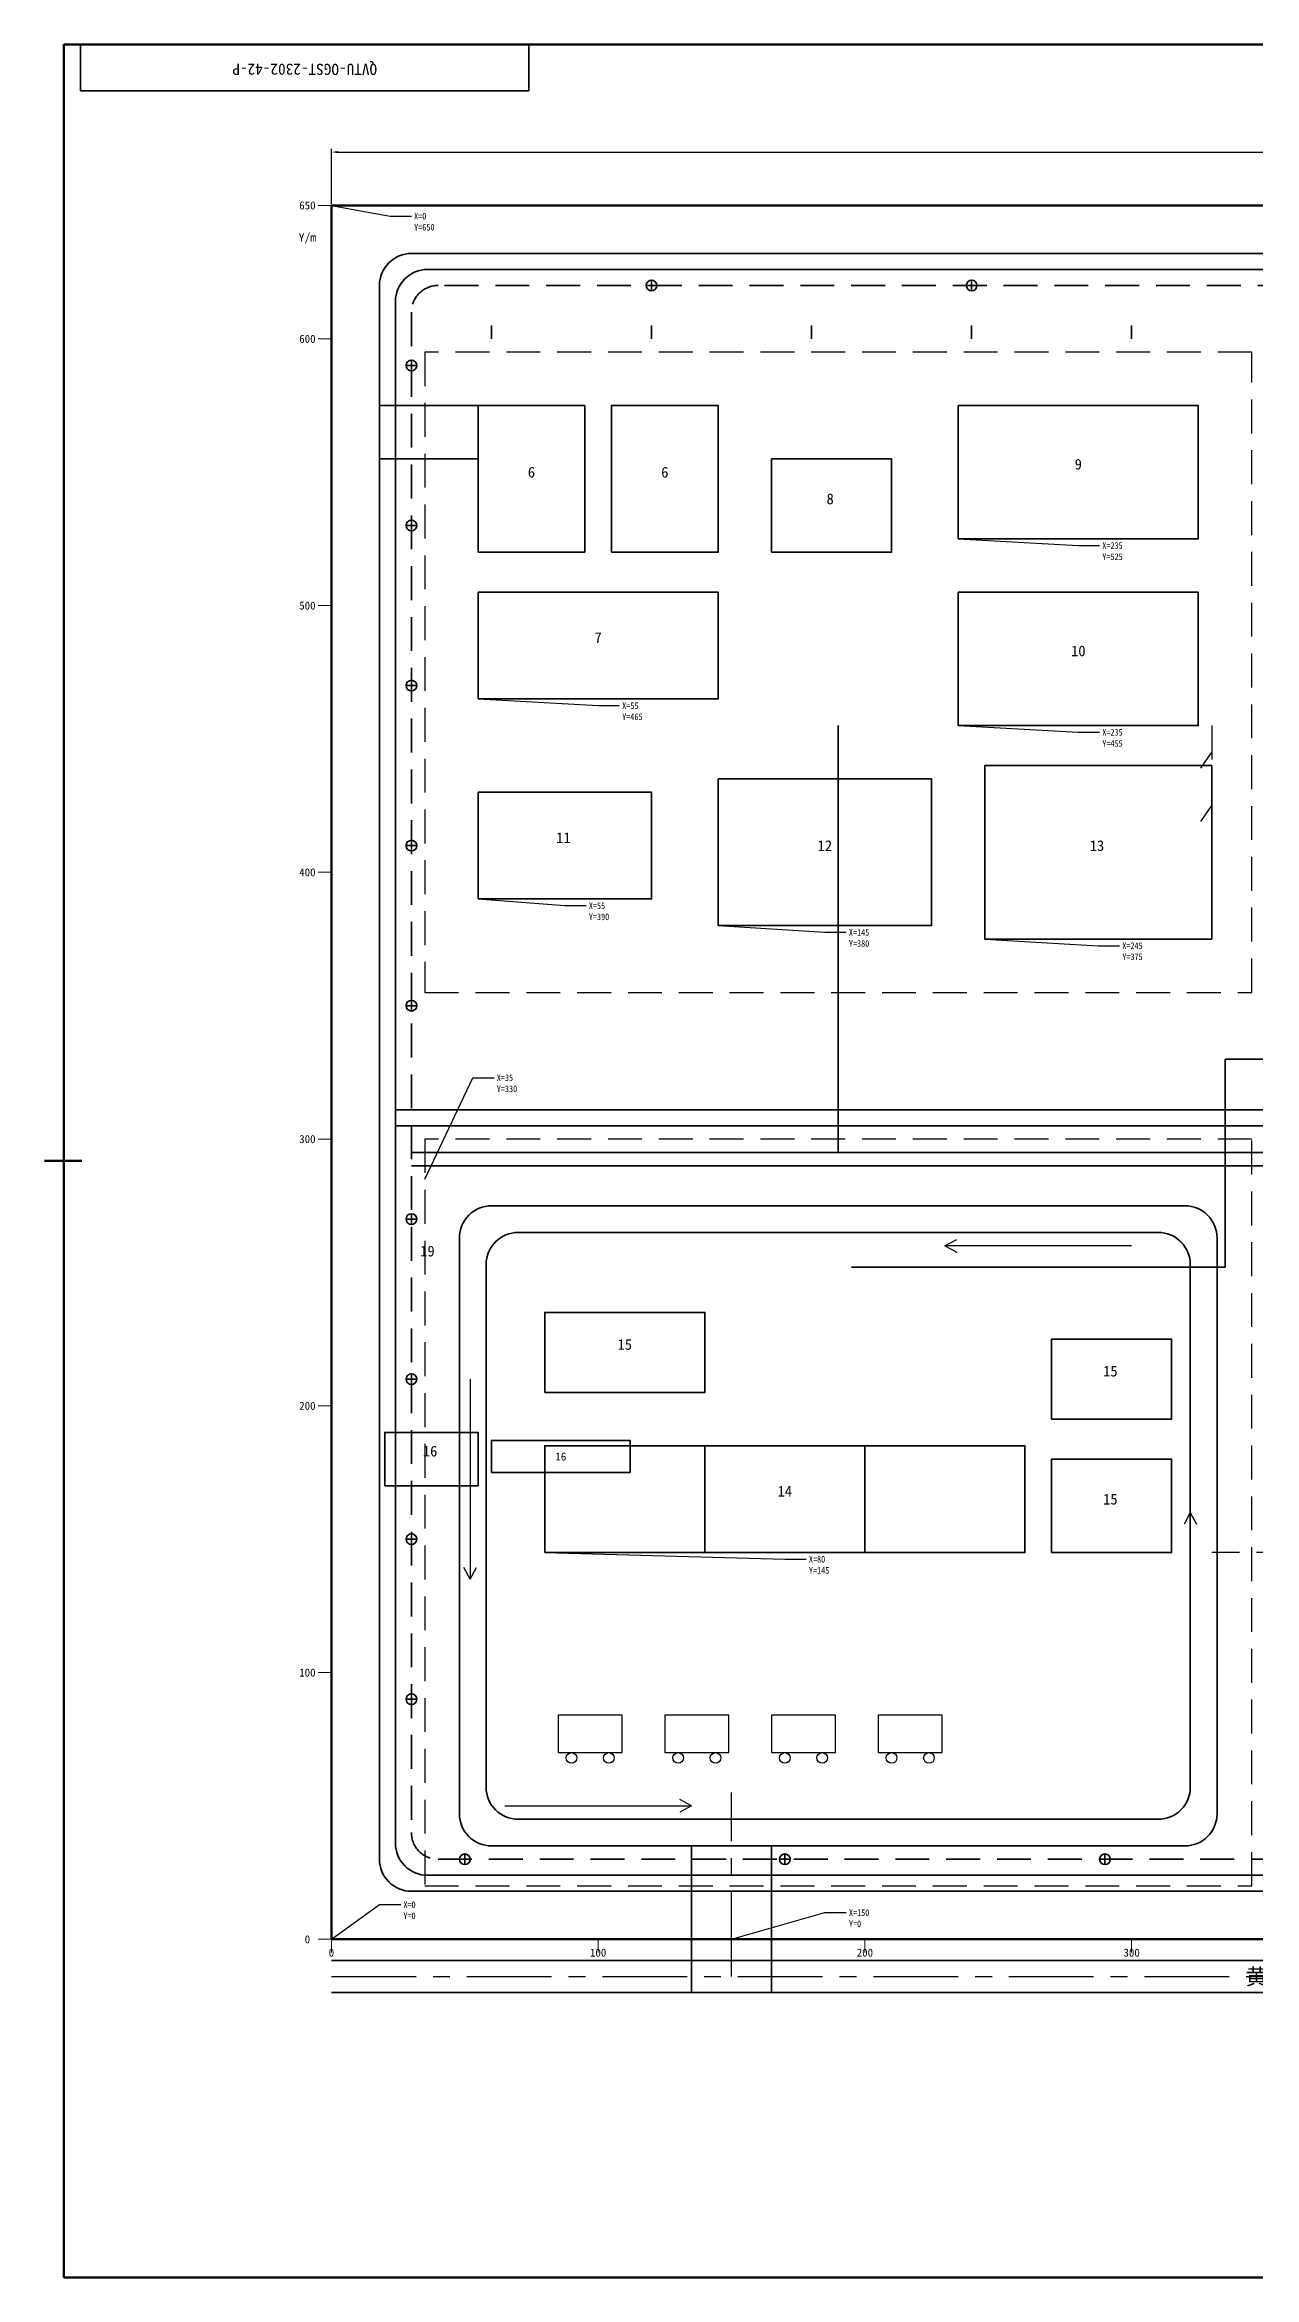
# Model space of a CAD drawing. Header units: millimetres. Extents: x -108 to 1121, y -88 to 762.
# Drawn here: x -108 to 346, y -82 to 755 of the extents above; entities that cross this region are included whole.
import ezdxf
from ezdxf import colors
from ezdxf.entities.mleader import LeaderData, LeaderLine
from ezdxf.enums import TextEntityAlignment as Align
from ezdxf.math import Vec2, Vec3

# ---------------------------------------------------------------- set-up
doc = ezdxf.new("R2010")
doc.units = ezdxf.units.MM
doc.linetypes.add('CENTER', pattern=[50.8, 31.75, -6.35, 6.35, -6.35])
doc.linetypes.add('DASHED', pattern=[19.05, 12.7, -6.35])
for name, color, linetype, lineweight in [('01-用地红线', 7, 'Continuous', 70), ('02-围墙', 7, 'Continuous', 50), ('03-道路', 7, 'Continuous', 35), ('06-建构筑物', 7, 'Continuous', 35), ('07-管带', 7, 'Continuous', 35), ('08-消防管网', 7, 'DASHED', 35), ('09-排水沟', 7, 'DASHED', 25), ('10-文字', 7, 'Continuous', 25), ('11-尺寸', 7, 'Continuous', 25), ('12-箭头', 7, 'Continuous', 25), ('13-中心线', 7, 'CENTER', 25), ('13-图框', 7, 'Continuous', 50), ('14-分区界线', 7, 'DASHED', 25), ('15-消防设施', 7, 'Continuous', 35), ('17-车辆', 7, 'Continuous', 25), ('20-坐标标注', 7, 'Continuous', 18)]:
    doc.layers.add(name, color=color, linetype=linetype, lineweight=lineweight)
doc.styles.add('QVTU-宋体', font='', dxfattribs={"width": 0.9})
doc.styles.get("Standard").update_dxf_attribs({"font": ''})
doc.styles.get('QVTU-宋体').set_extended_font_data('SimSun')
doc.styles.get('Standard').set_extended_font_data('SimSun')
doc.dimstyles.new('ISO-25', dxfattribs={"dimtxt": 2.5, "dimasz": 2.5, "dimexe": 1.25, "dimexo": 0.625, "dimtad": 1, "dimtxsty": 'Standard', "dimcen": 2.5, "dimadec": 0, "dimazin": 0, "dimtfac": 1, "dimtmove": 0, "dimatfit": 3, "dimfxl": 1, "dimarcsym": 0})

# ---------------------------------------------------------------- blocks, each defined once
blk = doc.blocks.new('*D1')
at = {"layer": '11-尺寸', "color": 0, "lineweight": -2, "transparency": 16777216}
for p, q in [((0, 695.62), (0, 716.25)), ((2.5, 715), (797.5, 715)), ((800, 695.62), (800, 716.25))]:
    blk.add_line(p, q, dxfattribs=at)
at = {"layer": '11-尺寸', "color": 0, "transparency": 16777216}
for points in [[(2.5, 715.42), (2.5, 714.58), (0, 715)], [(797.5, 715.42), (797.5, 714.58), (800, 715)]]:
    blk.add_solid(points, dxfattribs=at)
at = {"layer": 'Defpoints', "color": 0, "transparency": 16777216}
for p in [(800, 715), (0, 695), (800, 695)]:
    blk.add_point(p, dxfattribs=at)
at = {"layer": '11-尺寸', "color": 0, "transparency": 16777216, "insert": (400, 716.88), "char_height": 2.5, "attachment_point": 5}
blk.add_mtext('800', dxfattribs=at)
blk = doc.blocks.new('_None')

msp = doc.modelspace()

# ---------------------------------------------------------------- linework, layer by layer
at = {"layer": '01-用地红线'}
msp.add_lwpolyline([(0, 45), (800, 45), (800, 695), (0, 695)], close=True, dxfattribs=at)
at = {"layer": '02-围墙'}
for p, q in [((800, 695), (0, 695)), ((0, 695), (0, 610)), ((0, 595), (0, 540)), ((0, 520), (0, 45)), ((0, 45), (800, 45))]:
    msp.add_line(p, q, dxfattribs=at)
at = {"layer": '03-道路'}
for p, q in [((24, 356), (776, 356)), ((24, 350), (776, 350)), ((135, 25), (135, 80)), ((165, 25), (165, 80)), ((0, 37), (800, 37)), ((0, 25), (800, 25))]:
    msp.add_line(p, q, dxfattribs=at)
for points in [[(18, 75, 0.4142136), (30, 63), (770, 63, 0.4142136), (782, 75), (782, 665, 0.4142136), (770, 677), (30, 677, 0.4142136), (18, 665)], [(24, 81, 0.4142136), (36, 69), (764, 69, 0.4142136), (776, 81), (776, 659, 0.4142136), (764, 671), (36, 671, 0.4142136), (24, 659)], [(48, 92, 0.4142136), (60, 80), (320, 80, 0.4142136), (332, 92), (332, 308, 0.4142136), (320, 320), (60, 320, 0.4142136), (48, 308)], [(58, 102, 0.4142136), (70, 90), (310, 90, 0.4142136), (322, 102), (322, 298, 0.4142136), (310, 310), (70, 310, 0.4142136), (58, 298)]]:
    msp.add_lwpolyline(points, format="xyb", close=True, dxfattribs=at)
at = {"layer": '06-建构筑物'}
for p, q in [((140, 190), (140, 230)), ((200, 190), (200, 230))]:
    msp.add_line(p, q, dxfattribs=at)
for points in [[(18, 600), (55, 600), (55, 620), (18, 620)], [(55, 565), (95, 565), (95, 620), (55, 620)], [(105, 565), (145, 565), (145, 620), (105, 620)], [(235, 570), (325, 570), (325, 620), (235, 620)], [(165, 565), (210, 565), (210, 600), (165, 600)], [(55, 510), (145, 510), (145, 550), (55, 550)], [(235, 500), (325, 500), (325, 550), (235, 550)], [(145, 425), (225, 425), (225, 480), (145, 480)], [(245, 420), (330, 420), (330, 485), (245, 485)], [(55, 435), (120, 435), (120, 475), (55, 475)], [(80, 250), (140, 250), (140, 280), (80, 280)], [(270, 240), (315, 240), (315, 270), (270, 270)], [(20, 215), (55, 215), (55, 235), (20, 235)], [(60, 220), (112, 220), (112, 232), (60, 232)], [(80, 190), (260, 190), (260, 230), (80, 230)], [(270, 190), (315, 190), (315, 225), (270, 225)]]:
    msp.add_lwpolyline(points, close=True, dxfattribs=at)
at = {"layer": '07-管带'}
for p, q in [((60, 645), (60, 650)), ((120, 645), (120, 650)), ((180, 645), (180, 650)), ((240, 645), (240, 650)), ((300, 645), (300, 650)), ((190, 340), (190, 500)), ((335, 297), (335, 375)), ((335, 375), (430, 375)), ((30, 340), (760, 340)), ((30, 335), (760, 335)), ((195, 297), (335, 297))]:
    msp.add_line(p, q, dxfattribs=at)
at = {"layer": '08-消防管网'}
msp.add_line((40, 350), (760, 350), dxfattribs=at)
msp.add_lwpolyline([(30, 85, 0.4142136), (40, 75), (760, 75, 0.4142136), (770, 85), (770, 655, 0.4142136), (760, 665), (40, 665, 0.4142136), (30, 655)], format="xyb", close=True, dxfattribs=at)
at = {"layer": '09-排水沟'}
for p, q in [((330, 500), (330, 450)), ((550, 190), (330, 190))]:
    msp.add_line(p, q, dxfattribs=at)
at = {"layer": '09-排水沟', "lineweight": 25}
for p, q in [((326, 484), (330, 490)), ((326, 464), (330, 470))]:
    msp.add_line(p, q, dxfattribs=at)
at = {"layer": '10-文字'}
for p, q in [((-100.372, 755.276), (-100.372, -81.724)), ((1108.628, 755.276), (-100.372, 755.276))]:
    msp.add_line(p, q, dxfattribs=at)
at = {"layer": '12-箭头'}
for p, q in [((230, 305), (234.408, 307.36)), ((300, 305), (230, 305)), ((230, 305), (234.408, 302.64)), ((52, 255), (52, 180)), ((322, 205), (319.64, 200.592)), ((322, 135), (322, 205)), ((322, 205), (324.36, 200.592)), ((52, 180), (49.64, 184.408)), ((52, 180), (54.36, 184.408)), ((65, 95), (135, 95)), ((135, 95), (130.592, 97.36)), ((135, 95), (130.592, 92.64))]:
    msp.add_line(p, q, dxfattribs=at)
at = {"layer": '13-中心线'}
for p, q in [((150, 31), (150, 100)), ((0, 31), (800, 31))]:
    msp.add_line(p, q, dxfattribs=at)
at = {"layer": '13-图框', "lineweight": 70}
for p, q in [((1121.379, 755.276), (-100.372, 755.276)), ((-100.372, 755.276), (-100.372, -81.724)), ((-100.372, -81.724), (1121.379, -81.724))]:
    msp.add_line(p, q, dxfattribs=at)
at = {"layer": '13-图框', "lineweight": 35}
for p, q in [((-94, 738), (-94, 755.276)), ((74, 738), (74, 755.276)), ((-94, 738), (74, 738))]:
    msp.add_line(p, q, dxfattribs=at)
at = {"layer": '13-图框', "lineweight": 50}
msp.add_line((-107.5, 336.776), (-93.5, 336.776), dxfattribs=at)
at = {"layer": '14-分区界线'}
for points in [[(35, 400), (345, 400), (345, 640), (35, 640)], [(35, 65), (345, 65), (345, 345), (35, 345)]]:
    msp.add_lwpolyline(points, close=True, dxfattribs=at)
at = {"layer": '15-消防设施'}
for p, q in [((118, 665), (122, 665)), ((120, 663), (120, 667)), ((238, 665), (242, 665)), ((240, 663), (240, 667)), ((30, 633), (30, 637)), ((28, 635), (32, 635)), ((28, 575), (32, 575)), ((30, 573), (30, 577)), ((28, 515), (32, 515)), ((30, 513), (30, 517)), ((28, 455), (32, 455)), ((30, 453), (30, 457)), ((28, 395), (32, 395)), ((30, 393), (30, 397)), ((28, 315), (32, 315)), ((30, 313), (30, 317)), ((28, 255), (32, 255)), ((30, 253), (30, 257)), ((28, 195), (32, 195)), ((30, 193), (30, 197)), ((28, 135), (32, 135)), ((30, 133), (30, 137)), ((50, 73), (50, 77)), ((170, 73), (170, 77)), ((290, 73), (290, 77)), ((48, 75), (52, 75)), ((168, 75), (172, 75)), ((288, 75), (292, 75))]:
    msp.add_line(p, q, dxfattribs=at)
for centre in [(120, 665), (240, 665), (30, 635), (30, 575), (30, 515), (30, 455), (30, 395), (30, 315), (30, 255), (30, 195), (30, 135), (50, 75), (170, 75), (290, 75)]:
    msp.add_circle(centre, 2, dxfattribs=at)
at = {"layer": '17-车辆'}
for points in [[(85, 115), (109, 115), (109, 129), (85, 129)], [(125, 115), (149, 115), (149, 129), (125, 129)], [(165, 115), (189, 115), (189, 129), (165, 129)], [(205, 115), (229, 115), (229, 129), (205, 129)]]:
    msp.add_lwpolyline(points, close=True, dxfattribs=at)
for centre in [(90, 113), (104, 113), (130, 113), (144, 113), (170, 113), (184, 113), (210, 113), (224, 113)]:
    msp.add_circle(centre, 2, dxfattribs=at)
at = {"layer": '20-坐标标注'}
for p, q in [((0, 695), (-5, 695)), ((0, 645), (-5, 645)), ((0, 545), (-5, 545)), ((0, 445), (-5, 445)), ((0, 345), (-5, 345)), ((0, 245), (-5, 245)), ((0, 145), (-5, 145)), ((0, 45), (-5, 45)), ((0, 45), (0, 40)), ((100, 45), (100, 40)), ((200, 45), (200, 40)), ((300, 45), (300, 40))]:
    msp.add_line(p, q, dxfattribs=at)

# ---------------------------------------------------------------- texts
at = {"layer": '10-文字', "style": 'QVTU-宋体'}
msp.add_text('QVTU-OGST-2302-42-P', height=4.2, rotation=180, dxfattribs=at).set_placement((-10, 746), align=Align.MIDDLE_CENTER)
for s, height, p in [('6', 4, (75, 595)), ('6', 4, (125, 595)), ('9', 4, (280, 598)), ('8', 4, (187, 585)), ('7', 4, (100, 533)), ('10', 4, (280, 528)), ('11', 4, (87, 458)), ('12', 4, (185, 455)), ('13', 4, (287, 455)), ('19', 4, (36, 303)), ('15', 4, (110, 268)), ('15', 4, (292, 258)), ('16', 4, (37, 228)), ('16', 3, (86, 226)), ('14', 4, (170, 213)), ('15', 4, (292, 210)), ('黄埔东路（东西向城市主干路）', 6, (400, 31))]:
    msp.add_text(s, height=height, dxfattribs=at).set_placement(p, align=Align.MIDDLE_CENTER)
at = {"layer": '20-坐标标注', "style": 'QVTU-宋体'}
for s, height, p in [('650', 3, (-9, 695)), ('Y/m', 3.2, (-9, 683)), ('600', 3, (-9, 645)), ('500', 3, (-9, 545)), ('400', 3, (-9, 445)), ('300', 3, (-9, 345)), ('200', 3, (-9, 245)), ('100', 3, (-9, 145)), ('0', 3, (-9, 45)), ('0', 3, (0, 40)), ('100', 3, (100, 40)), ('200', 3, (200, 40)), ('300', 3, (300, 40))]:
    msp.add_text(s, height=height, dxfattribs=at).set_placement(p, align=Align.MIDDLE_CENTER)

# ---------------------------------------------------------------- dimensions: what is measured, and where the dimension line sits
at = {"layer": '11-尺寸'}
dim = msp.add_aligned_dim(p1=(0, 695), p2=(800, 695), distance=20, dimstyle='ISO-25', dxfattribs=at)
dim.commit()
dim.dimension.update_dxf_attribs({"geometry": '*D1', "text_midpoint": (400, 716.875)})

# ---------------------------------------------------------------- leaders
at = {"layer": '20-坐标标注'}
ml = msp.add_multileader_mtext('Standard', dxfattribs=at)
ml.set_content('X=0\\PY=650', color=256, style='QVTU-宋体')
ml.set_leader_properties()
ml.set_arrow_properties(name='NONE')
ml.build(insert=Vec2(0, 0))
ml.multileader.update_dxf_attribs({"arrow_head_size": 0})
ctx = ml.context
ctx.base_point, ctx.char_height, ctx.arrow_head_size, ctx.landing_gap_size = Vec3(30, 691), 2.5, 0, 1
notes = []
notes.append((ctx, [(0, (1, 1, 0), (22, 691), (1, 0), 8, [(0, [(0, 695)], 0, [])])]))
ctx.mtext.insert, ctx.mtext.flow_direction = Vec3(31, 692.25), 5
ml = msp.add_multileader_mtext('Standard', dxfattribs=at)
ml.set_content('X=235\\PY=525', color=256, style='QVTU-宋体')
ml.set_leader_properties()
ml.set_arrow_properties(name='NONE')
ml.build(insert=Vec2(0, 0))
ml.multileader.update_dxf_attribs({"arrow_head_size": 0})
ctx = ml.context
ctx.base_point, ctx.char_height, ctx.arrow_head_size, ctx.landing_gap_size = Vec3(288, 567.5), 2.5, 0, 1
notes.append((ctx, [(0, (1, 1, 0), (280, 567.5), (1, 0), 8, [(0, [(235, 570)], 0, [])])]))
ctx.mtext.insert, ctx.mtext.flow_direction = Vec3(289, 568.75), 5
ml = msp.add_multileader_mtext('Standard', dxfattribs=at)
ml.set_content('X=55\\PY=465', color=256, style='QVTU-宋体')
ml.set_leader_properties()
ml.set_arrow_properties(name='NONE')
ml.build(insert=Vec2(0, 0))
ml.multileader.update_dxf_attribs({"arrow_head_size": 0})
ctx = ml.context
ctx.base_point, ctx.char_height, ctx.arrow_head_size, ctx.landing_gap_size = Vec3(108, 507.5), 2.5, 0, 1
notes.append((ctx, [(0, (1, 1, 0), (100, 507.5), (1, 0), 8, [(0, [(55, 510)], 0, [])])]))
ctx.mtext.insert, ctx.mtext.flow_direction = Vec3(109, 508.75), 5
ml = msp.add_multileader_mtext('Standard', dxfattribs=at)
ml.set_content('X=235\\PY=455', color=256, style='QVTU-宋体')
ml.set_leader_properties()
ml.set_arrow_properties(name='NONE')
ml.build(insert=Vec2(0, 0))
ml.multileader.update_dxf_attribs({"arrow_head_size": 0})
ctx = ml.context
ctx.base_point, ctx.char_height, ctx.arrow_head_size, ctx.landing_gap_size = Vec3(288, 497.5), 2.5, 0, 1
notes.append((ctx, [(0, (1, 1, 0), (280, 497.5), (1, 0), 8, [(0, [(235, 500)], 0, [])])]))
ctx.mtext.insert, ctx.mtext.flow_direction = Vec3(289, 498.75), 5
ml = msp.add_multileader_mtext('Standard', dxfattribs=at)
ml.set_content('X=55\\PY=390', color=256, style='QVTU-宋体')
ml.set_leader_properties()
ml.set_arrow_properties(name='NONE')
ml.build(insert=Vec2(0, 0))
ml.multileader.update_dxf_attribs({"arrow_head_size": 0})
ctx = ml.context
ctx.base_point, ctx.char_height, ctx.arrow_head_size, ctx.landing_gap_size = Vec3(95.5, 432.5), 2.5, 0, 1
notes.append((ctx, [(0, (1, 1, 0), (87.5, 432.5), (1, 0), 8, [(0, [(55, 435)], 0, [])])]))
ctx.mtext.insert, ctx.mtext.flow_direction = Vec3(96.5, 433.75), 5
ml = msp.add_multileader_mtext('Standard', dxfattribs=at)
ml.set_content('X=145\\PY=380', color=256, style='QVTU-宋体')
ml.set_leader_properties()
ml.set_arrow_properties(name='NONE')
ml.build(insert=Vec2(0, 0))
ml.multileader.update_dxf_attribs({"arrow_head_size": 0})
ctx = ml.context
ctx.base_point, ctx.char_height, ctx.arrow_head_size, ctx.landing_gap_size = Vec3(193, 422.5), 2.5, 0, 1
notes.append((ctx, [(0, (1, 1, 0), (185, 422.5), (1, 0), 8, [(0, [(145, 425)], 0, [])])]))
ctx.mtext.insert, ctx.mtext.flow_direction = Vec3(194, 423.75), 5
ml = msp.add_multileader_mtext('Standard', dxfattribs=at)
ml.set_content('X=245\\PY=375', color=256, style='QVTU-宋体')
ml.set_leader_properties()
ml.set_arrow_properties(name='NONE')
ml.build(insert=Vec2(0, 0))
ml.multileader.update_dxf_attribs({"arrow_head_size": 0})
ctx = ml.context
ctx.base_point, ctx.char_height, ctx.arrow_head_size, ctx.landing_gap_size = Vec3(295.5, 417.5), 2.5, 0, 1
notes.append((ctx, [(0, (1, 1, 0), (287.5, 417.5), (1, 0), 8, [(0, [(245, 420)], 0, [])])]))
ctx.mtext.insert, ctx.mtext.flow_direction = Vec3(296.5, 418.75), 5
ml = msp.add_multileader_mtext('Standard', dxfattribs=at)
ml.set_content('X=35\\PY=330', color=256, style='QVTU-宋体')
ml.set_leader_properties()
ml.set_arrow_properties(name='NONE')
ml.build(insert=Vec2(0, 0))
ml.multileader.update_dxf_attribs({"arrow_head_size": 0})
ctx = ml.context
ctx.base_point, ctx.char_height, ctx.arrow_head_size, ctx.landing_gap_size = Vec3(61, 368), 2.5, 0, 1
notes.append((ctx, [(0, (1, 1, 0), (53, 368), (1, 0), 8, [(0, [(35, 330)], 0, [])])]))
ctx.mtext.insert, ctx.mtext.flow_direction = Vec3(62, 369.25), 5
ml = msp.add_multileader_mtext('Standard', dxfattribs=at)
ml.set_content('X=80\\PY=145', color=256, style='QVTU-宋体')
ml.set_leader_properties()
ml.set_arrow_properties(name='NONE')
ml.build(insert=Vec2(0, 0))
ml.multileader.update_dxf_attribs({"arrow_head_size": 0})
ctx = ml.context
ctx.base_point, ctx.char_height, ctx.arrow_head_size, ctx.landing_gap_size = Vec3(178, 187.5), 2.5, 0, 1
notes.append((ctx, [(0, (1, 1, 0), (170, 187.5), (1, 0), 8, [(0, [(80, 190)], 0, [])])]))
ctx.mtext.insert, ctx.mtext.flow_direction = Vec3(179, 188.75), 5
ml = msp.add_multileader_mtext('Standard', dxfattribs=at)
ml.set_content('X=0\\PY=0', color=256, style='QVTU-宋体')
ml.set_leader_properties()
ml.set_arrow_properties(name='NONE')
ml.build(insert=Vec2(0, 0))
ml.multileader.update_dxf_attribs({"arrow_head_size": 0})
ctx = ml.context
ctx.base_point, ctx.char_height, ctx.arrow_head_size, ctx.landing_gap_size = Vec3(26, 58), 2.5, 0, 1
notes.append((ctx, [(0, (1, 1, 0), (18, 58), (1, 0), 8, [(0, [(0, 45)], 0, [])])]))
ctx.mtext.insert, ctx.mtext.flow_direction = Vec3(27, 59.25), 5
ml = msp.add_multileader_mtext('Standard', dxfattribs=at)
ml.set_content('X=150\\PY=0', color=256, style='QVTU-宋体')
ml.set_leader_properties()
ml.set_arrow_properties(name='NONE')
ml.build(insert=Vec2(0, 0))
ml.multileader.update_dxf_attribs({"arrow_head_size": 0})
ctx = ml.context
ctx.base_point, ctx.char_height, ctx.arrow_head_size, ctx.landing_gap_size = Vec3(193, 55), 2.5, 0, 1
notes.append((ctx, [(0, (1, 1, 0), (185, 55), (1, 0), 8, [(0, [(150, 45)], 0, [])])]))
ctx.mtext.insert, ctx.mtext.flow_direction = Vec3(194, 56.25), 5
for ctx, leaders in notes:
    for number, flags, end, landing, length, lines in leaders:
        leader = LeaderData()
        leader.index, (leader.has_last_leader_line, leader.has_dogleg_vector, leader.attachment_direction) = number, flags
        leader.last_leader_point, leader.dogleg_vector, leader.dogleg_length = Vec3(end), Vec3(landing), length
        for number, points, colour, breaks in lines:
            line = LeaderLine()
            line.index, line.vertices, line.color, line.breaks = number, Vec3.list(points), colors.encode_raw_color(colour), breaks
            leader.lines.append(line)
        ctx.leaders.append(leader)

doc.saveas('drawing.dxf')
